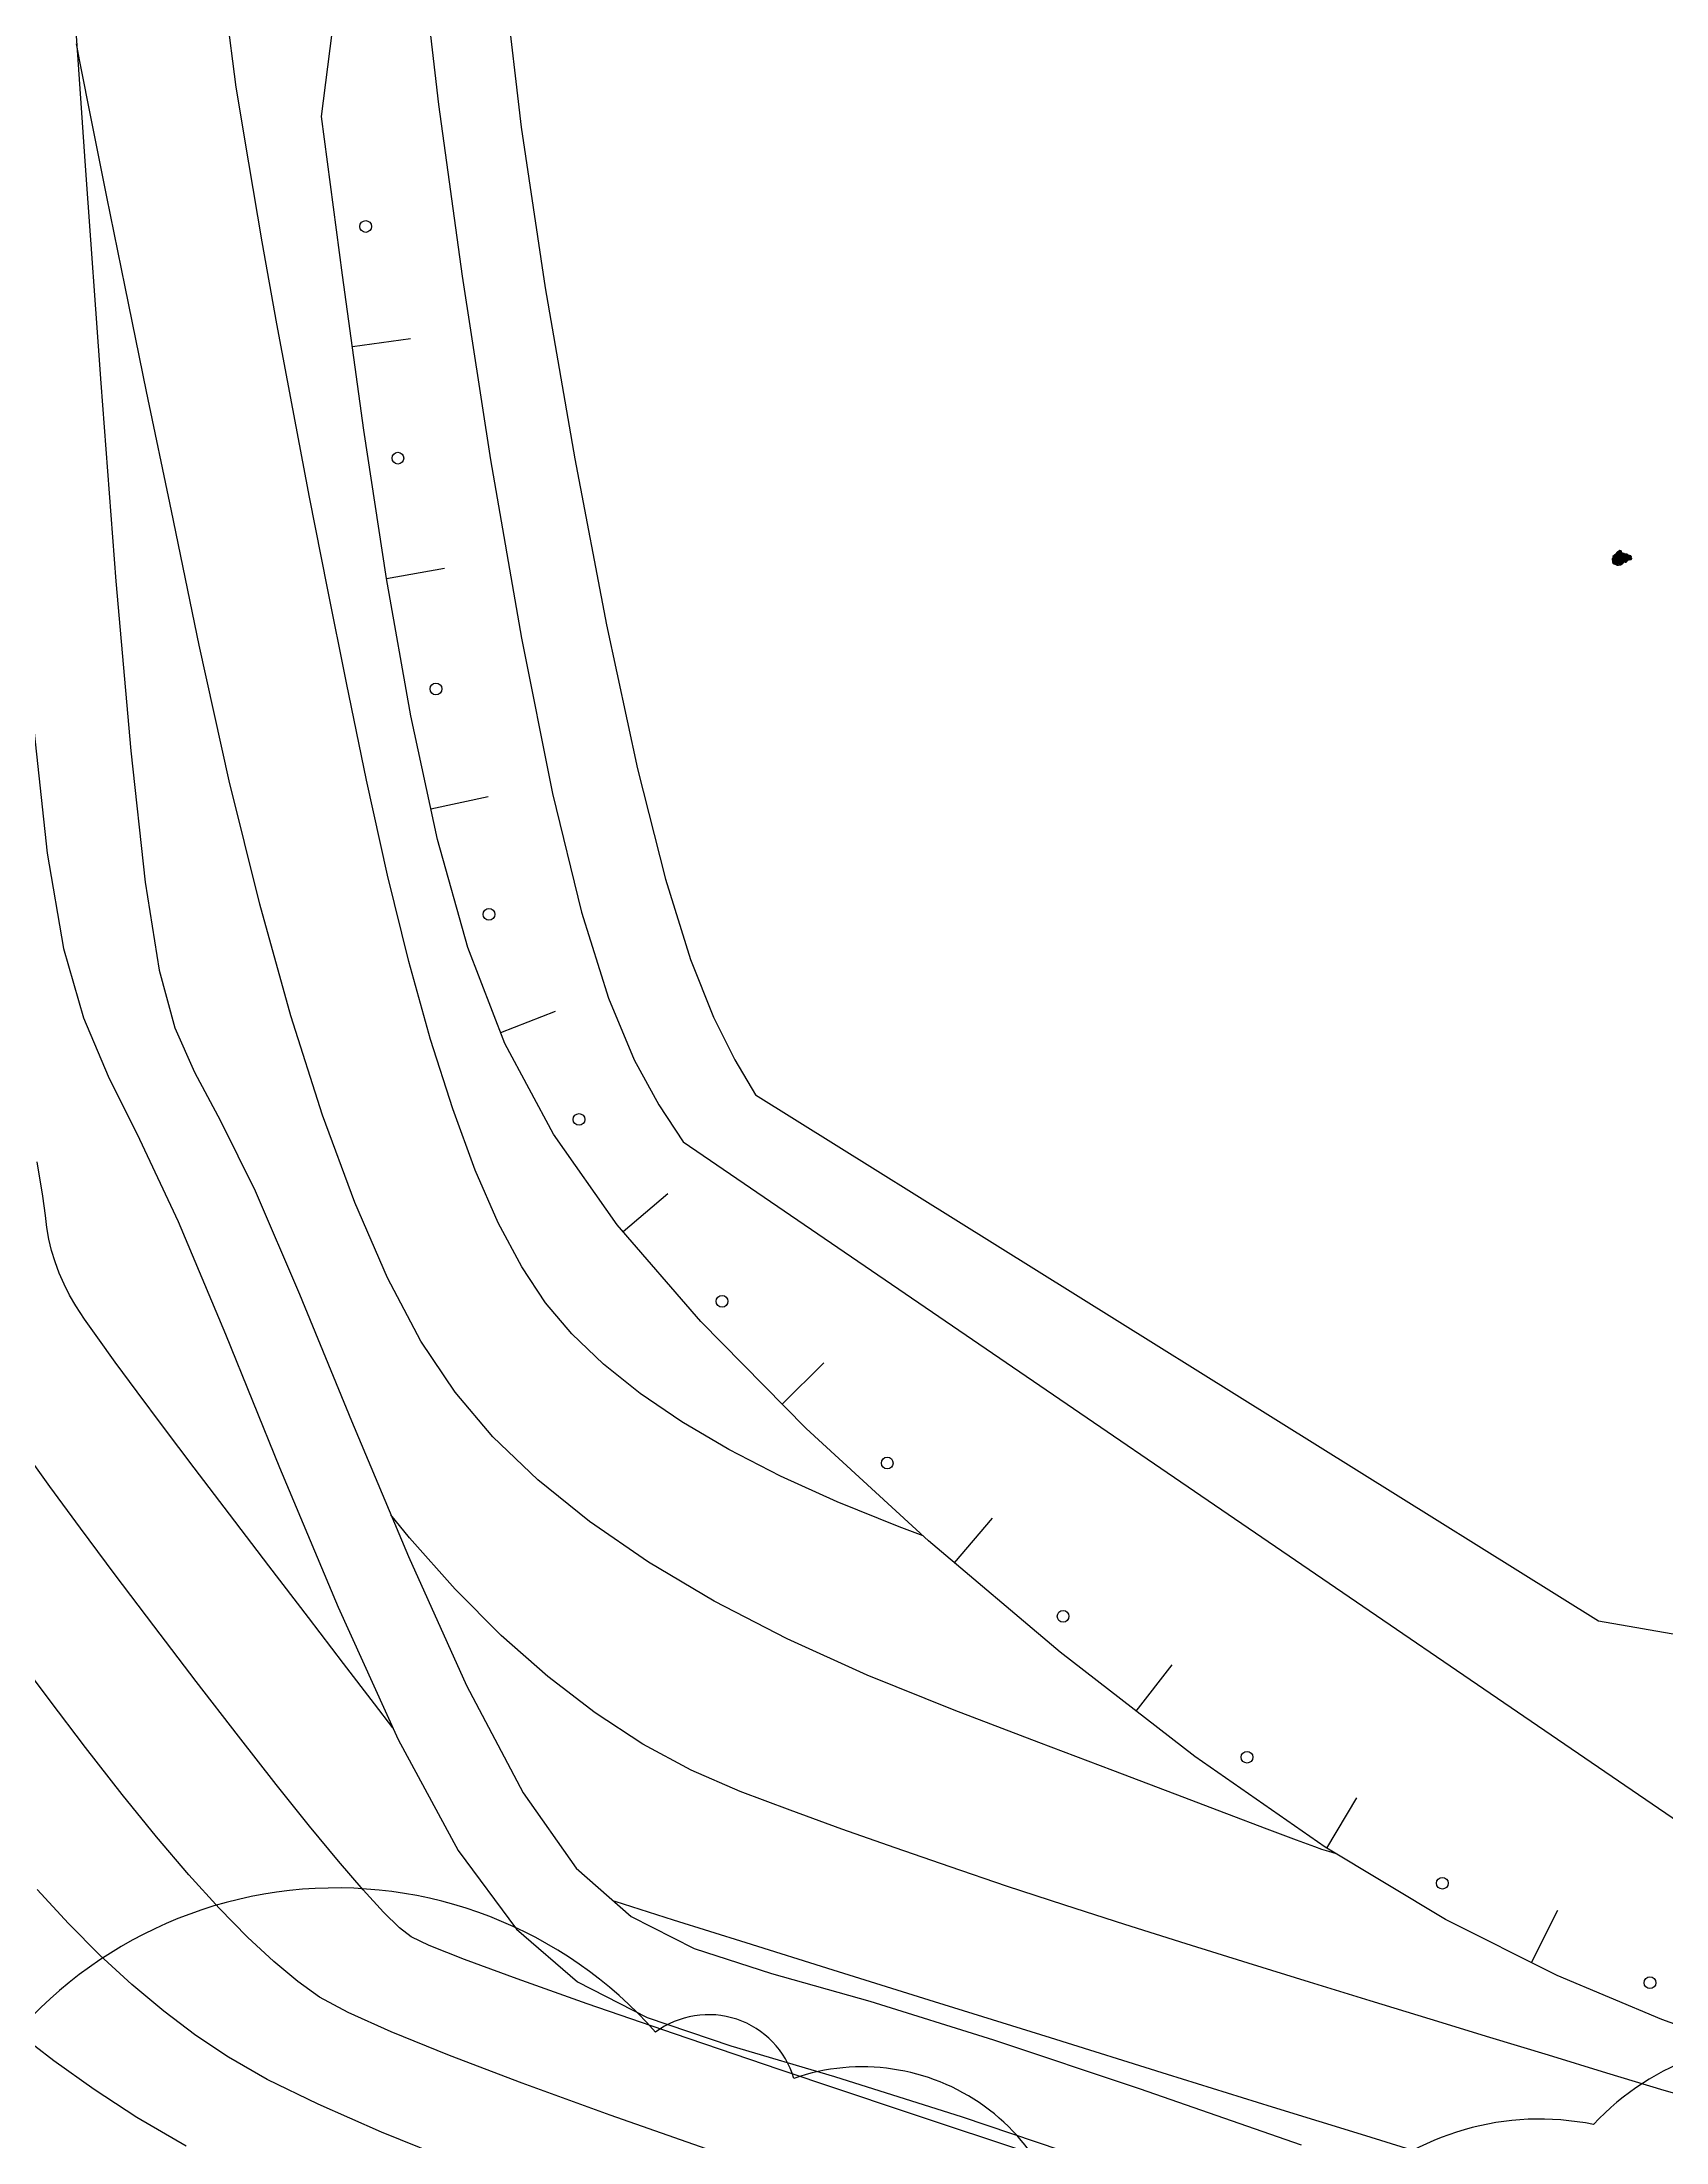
# Model space of a CAD drawing. Extents: x 351134 to 737836, y 2693212 to 3319468.
# Drawn here: x 502063 to 529755, y 3260922 to 3296731 of the extents above; entities that cross this region are included whole.
import ezdxf

# ---------------------------------------------------------------- set-up
doc = ezdxf.new("R2010")
doc.units = 0
doc.header["$PDSIZE"] = 0.2
doc.linetypes.add('0', pattern=[1, 1])
for name, color, linetype in [('DGX', 8, 'CONTINUOUS'), ('SJW', 1, 'CONTINUOUS'), ('ZDH', 1, 'CONTINUOUS'), ('交通3', 1, '0'), ('地貌3', 4, '0'), ('房屋2', 8, '0'), ('绿化', 3, 'CONTINUOUS')]:
    doc.layers.add(name, color=color, linetype=linetype)
doc.styles.add('HZ', font='rs.shx', dxfattribs={"width": 0.8, "bigfont": 'hztxt.shx'})

msp = doc.modelspace()

# ---------------------------------------------------------------- linework, layer by layer
at = {"layer": 'DGX', "color": 8, "linetype": 'Continuous', "elevation": 12698}
msp.add_lwpolyline([(517086, 3271257), (516680, 3271411), (515624, 3271836), (514655, 3272276), (513772, 3272732), (512974, 3273202), (512263, 3273687), (511639, 3274188), (511100, 3274703), (510648, 3275234), (510242, 3275844), (509843, 3276598), (509451, 3277496), (509067, 3278537), (508689, 3279723), (508318, 3281052), (507955, 3282525), (507598, 3284142), (507255, 3285805), (506930, 3287415), (506624, 3288971), (506337, 3290475), (506069, 3291926), (505819, 3293324), (505588, 3294669), (505376, 3295962), (505211, 3297245)], dxfattribs=at)
at = {"layer": 'DGX', "color": 8, "linetype": 'Continuous'}
for points in [[(524135, 3265833), (524004, 3265873), (523887, 3265909), (523766, 3265953), (523456, 3266069), (522956, 3266258), (522267, 3266519), (521388, 3266852), (520320, 3267257), (519062, 3267735), (517615, 3268285), (516133, 3268882), (514770, 3269503), (513527, 3270146), (512404, 3270812), (511400, 3271501), (510516, 3272214), (509751, 3272949), (509106, 3273707), (508525, 3274579), (507955, 3275657), (507395, 3276941), (506845, 3278431), (506305, 3280126), (505775, 3282028), (505255, 3284134), (504745, 3286447), (504268, 3288736), (503846, 3290773), (503479, 3292558), (503167, 3294089), (502911, 3295369), (502710, 3296396), (502653, 3296699)], [(524135, 3265833), (524004, 3265873), (523887, 3265909), (523766, 3265953), (523456, 3266069), (522956, 3266258), (522267, 3266519), (521388, 3266852), (520320, 3267257), (519062, 3267735), (517615, 3268285), (516133, 3268882), (514770, 3269503), (513527, 3270146), (512404, 3270812), (511400, 3271501), (510516, 3272214), (509751, 3272949), (509106, 3273707), (508525, 3274579), (507955, 3275657), (507395, 3276941), (506845, 3278431), (506305, 3280126), (505775, 3282028), (505255, 3284134), (504745, 3286447), (504268, 3288736), (503846, 3290773), (503479, 3292558), (503167, 3294089), (502911, 3295369), (502710, 3296396), (502653, 3296699)], [(524135, 3265833), (524004, 3265873), (523887, 3265909), (523766, 3265953), (523456, 3266069), (522956, 3266258), (522267, 3266519), (521388, 3266852), (520320, 3267257), (519062, 3267735), (517615, 3268285), (516133, 3268882), (514770, 3269503), (513527, 3270146), (512404, 3270812), (511400, 3271501), (510516, 3272214), (509751, 3272949), (509106, 3273707), (508525, 3274579), (507955, 3275657), (507395, 3276941), (506845, 3278431), (506305, 3280126), (505775, 3282028), (505255, 3284134), (504745, 3286447), (504268, 3288736), (503846, 3290773), (503479, 3292558), (503167, 3294089), (502911, 3295369), (502710, 3296396), (502653, 3296699)], [(524135, 3265833), (524004, 3265873), (523887, 3265909), (523766, 3265953), (523456, 3266069), (522956, 3266258), (522267, 3266519), (521388, 3266852), (520320, 3267257), (519062, 3267735), (517615, 3268285), (516133, 3268882), (514770, 3269503), (513527, 3270146), (512404, 3270812), (511400, 3271501), (510516, 3272214), (509751, 3272949), (509106, 3273707), (508525, 3274579), (507955, 3275657), (507395, 3276941), (506845, 3278431), (506305, 3280126), (505775, 3282028), (505255, 3284134), (504745, 3286447), (504268, 3288736), (503846, 3290773), (503479, 3292558), (503167, 3294089), (502911, 3295369), (502710, 3296396), (502653, 3296699)], [(524135, 3265833), (524004, 3265873), (523887, 3265909), (523766, 3265953), (523456, 3266069), (522956, 3266258), (522267, 3266519), (521388, 3266852), (520320, 3267257), (519062, 3267735), (517615, 3268285), (516133, 3268882), (514770, 3269503), (513527, 3270146), (512404, 3270812), (511400, 3271501), (510516, 3272214), (509751, 3272949), (509106, 3273707), (508525, 3274579), (507955, 3275657), (507395, 3276941), (506845, 3278431), (506305, 3280126), (505775, 3282028), (505255, 3284134), (504745, 3286447), (504268, 3288736), (503846, 3290773), (503479, 3292558), (503167, 3294089), (502911, 3295369), (502710, 3296396), (502653, 3296699)], [(508047, 3267983), (507733, 3268394), (507205, 3269083), (506605, 3269868), (505931, 3270748), (505258, 3271629), (504660, 3272416), (504136, 3273111), (503687, 3273712), (503313, 3274219), (503014, 3274634), (502790, 3274955), (502640, 3275182), (502534, 3275364), (502439, 3275549), (502357, 3275737), (502286, 3275928), (502227, 3276121), (502180, 3276318), (502146, 3276517), (502123, 3276718), (502078, 3277050), (501978, 3277637)], [(519096, 3260667), (516718, 3261458), (514635, 3262157), (512849, 3262764), (511358, 3263279), (510163, 3263702), (509265, 3264033), (508662, 3264272), (508355, 3264419), (508158, 3264575), (507887, 3264842), (507541, 3265220), (507121, 3265710), (506626, 3266310), (506056, 3267020), (505411, 3267842), (504692, 3268775), (503968, 3269724), (503311, 3270595), (502720, 3271388), (502196, 3272102), (501739, 3272738)], [(530720, 3261524), (529726, 3261801), (528744, 3262098), (527752, 3262400), (526749, 3262706), (525735, 3263016), (524710, 3263331), (523675, 3263650), (522629, 3263974), (521573, 3264302), (520525, 3264632), (519505, 3264960), (518512, 3265287), (517548, 3265612), (516611, 3265936), (515702, 3266259), (514821, 3266580), (513968, 3266900), (513133, 3267262), (512308, 3267708), (511493, 3268241), (510688, 3268858), (509892, 3269561), (509106, 3270348), (508330, 3271222), (508013, 3271618)], [(513503, 3260766), (511751, 3261380), (510253, 3261923), (509009, 3262396), (508018, 3262799), (507281, 3263131), (506797, 3263392), (506423, 3263657), (506013, 3263998), (505567, 3264415), (505086, 3264908), (504569, 3265479), (504017, 3266125), (503429, 3266848), (502805, 3267647), (502183, 3268466), (501599, 3269249)], [(509148, 3260568), (507854, 3261091), (506771, 3261565), (505900, 3261990), (505240, 3262366), (504687, 3262739), (504138, 3263153), (503593, 3263609), (503051, 3264107), (502513, 3264647), (501978, 3265229)], [(530064, 3259384), (529527, 3259518), (528956, 3259692), (528181, 3259929), (527203, 3260230), (526021, 3260596), (524636, 3261025), (523047, 3261518), (521255, 3262075), (519259, 3262696), (517284, 3263311), (515554, 3263851), (514069, 3264316), (512829, 3264706), (511834, 3265021), (511811, 3265028)], [(504519, 3260849), (503682, 3261340), (502952, 3261820), (502264, 3262308), (501619, 3262804)]]:
    msp.add_lwpolyline(points, dxfattribs=at)
at = {"layer": 'SJW', "linetype": 'Continuous'}
for points in [[(528851, 3287940, -354894), (528845, 3287917, -354891), (528863, 3287935, -354891)], [(528863, 3287935, -354891), (528863, 3287934, -354891), (528848, 3287915, -354892)], [(528877, 3287978, -354891), (528851, 3287957, -354889), (528878, 3287965, -354891)], [(528872, 3287949, -354891), (528851, 3287940, -354894), (528863, 3287935, -354891)], [(528863, 3287934, -354891), (528853, 3287913, -354889), (528868, 3287931, -354888)], [(528872, 3287949, -354891), (528873, 3287949, -354891), (528863, 3287934, -354891)], [(528872, 3287949, -354891), (528863, 3287935, -354891), (528863, 3287934, -354891)], [(528873, 3287949, -354891), (528879, 3287941, -354887), (528863, 3287934, -354891)], [(528879, 3287941, -354887), (528863, 3287934, -354891), (528868, 3287931, -354888)], [(528865, 3287924, -354887), (528868, 3287931, -354888), (528874, 3287926, -354884)], [(528879, 3287941, -354887), (528868, 3287931, -354888), (528884, 3287932, -354883)], [(528868, 3287931, -354888), (528884, 3287932, -354883), (528874, 3287926, -354884)], [(528878, 3287965, -354891), (528872, 3287956, -354892), (528881, 3287956, -354891)], [(528872, 3287956, -354892), (528872, 3287949, -354891), (528873, 3287949, -354891)], [(528872, 3287956, -354892), (528881, 3287956, -354891), (528873, 3287949, -354891)], [(528881, 3287956, -354891), (528873, 3287949, -354891), (528879, 3287941, -354887)], [(528884, 3287932, -354883), (528874, 3287926, -354884), (528895, 3287908, -354885)], [(528901, 3287995, -354892), (528877, 3287978, -354891), (528903, 3287981, -354892)], [(528877, 3287978, -354891), (528903, 3287981, -354892), (528887, 3287969, -354891)], [(528877, 3287978, -354891), (528878, 3287965, -354891), (528887, 3287969, -354891)], [(528881, 3287956, -354891), (528888, 3287957, -354891), (528879, 3287941, -354887)], [(528898, 3287949, -354888), (528899, 3287941, -354887), (528879, 3287941, -354887)], [(528903, 3287981, -354892), (528906, 3287969, -354893), (528887, 3287969, -354891)], [(528906, 3287969, -354893), (528887, 3287969, -354891), (528890, 3287960, -354891)], [(528890, 3287960, -354891), (528894, 3287955, -354889), (528888, 3287957, -354891)], [(528906, 3287969, -354893), (528890, 3287960, -354891), (528894, 3287955, -354889)], [(528920, 3287951, -354892), (528898, 3287949, -354888), (528899, 3287941, -354887)], [(528920, 3287951, -354892), (528899, 3287941, -354887), (528903, 3287936, -354887)], [(528932, 3288037, -354905), (528924, 3287998, -354902), (528901, 3287995, -354892)], [(528924, 3287998, -354902), (528901, 3287995, -354892), (528903, 3287981, -354892)], [(528924, 3287998, -354902), (528927, 3287982, -354900), (528903, 3287981, -354892)], [(528927, 3287982, -354900), (528903, 3287981, -354892), (528906, 3287969, -354893)], [(528920, 3287951, -354892), (528928, 3287933, -354888), (528903, 3287936, -354887)], [(528927, 3287982, -354900), (528906, 3287969, -354893), (528933, 3287961, -354890)], [(528933, 3287961, -354890), (528931, 3287947, -354893), (528920, 3287951, -354892)], [(528931, 3287947, -354893), (528920, 3287951, -354892), (528928, 3287933, -354888)], [(528932, 3288037, -354905), (528937, 3288000, -354908), (528924, 3287998, -354902)], [(528937, 3288000, -354908), (528924, 3287998, -354902), (528927, 3287982, -354900)], [(528937, 3288000, -354908), (528927, 3287982, -354900), (528942, 3287985, -354905)], [(528927, 3287982, -354900), (528942, 3287985, -354905), (528943, 3287965, -354897)], [(528927, 3287982, -354900), (528943, 3287965, -354897), (528933, 3287961, -354890)], [(528931, 3287947, -354893), (528953, 3287929, -354895), (528928, 3287933, -354888)], [(528953, 3287929, -354895), (528928, 3287933, -354888), (528942, 3287913, -354884)], [(528928, 3287933, -354888), (528942, 3287913, -354884), (528932, 3287915, -354883)], [(528943, 3287965, -354897), (528933, 3287961, -354890), (528931, 3287947, -354893)], [(528943, 3287965, -354897), (528931, 3287947, -354893), (528958, 3287943, -354899)], [(528931, 3287947, -354893), (528958, 3287943, -354899), (528953, 3287929, -354895)], [(528932, 3288037, -354905), (528960, 3288045, -354921), (528968, 3288059, -354924)], [(528932, 3288037, -354905), (528957, 3288029, -354920), (528960, 3288045, -354921)], [(528932, 3288037, -354905), (528957, 3288029, -354920), (528937, 3288000, -354908)], [(528957, 3288029, -354920), (528937, 3288000, -354908), (528959, 3288008, -354920)], [(528937, 3288000, -354908), (528959, 3288008, -354920), (528942, 3287985, -354905)], [(528959, 3288008, -354920), (528942, 3287985, -354905), (528974, 3287983, -354912)], [(528942, 3287985, -354905), (528974, 3287983, -354912), (528962, 3287971, -354903)], [(528942, 3287985, -354905), (528943, 3287965, -354897), (528953, 3287966, -354901)], [(528942, 3287985, -354905), (528962, 3287971, -354903), (528953, 3287966, -354901)], [(528943, 3287965, -354897), (528953, 3287966, -354901), (528958, 3287943, -354899)], [(528962, 3287971, -354903), (528953, 3287966, -354901), (528966, 3287951, -354902)], [(528953, 3287966, -354901), (528958, 3287943, -354899), (528966, 3287951, -354902)], [(528958, 3287943, -354899), (528953, 3287929, -354895), (528967, 3287936, -354901)], [(528957, 3288029, -354920), (528960, 3288045, -354921), (528967, 3288032, -354925)], [(528957, 3288029, -354920), (528967, 3288032, -354925), (528968, 3288021, -354925)], [(528957, 3288029, -354920), (528968, 3288021, -354925), (528959, 3288008, -354920)], [(528958, 3287943, -354899), (528966, 3287951, -354902), (528967, 3287936, -354901)], [(528968, 3288021, -354925), (528959, 3288008, -354920), (528971, 3288008, -354923)], [(528959, 3288008, -354920), (528971, 3288008, -354923), (528974, 3287983, -354912)], [(528960, 3288045, -354921), (528968, 3288059, -354924), (528980, 3288045, -354933)], [(528960, 3288045, -354921), (528967, 3288032, -354925), (528980, 3288045, -354933)], [(528974, 3287983, -354912), (528962, 3287971, -354903), (528975, 3287963, -354906)], [(528962, 3287971, -354903), (528975, 3287963, -354906), (528966, 3287951, -354902)], [(528967, 3288032, -354925), (528980, 3288045, -354933), (528984, 3288023, -354932)], [(528967, 3288032, -354925), (528968, 3288021, -354925), (528984, 3288023, -354932)], [(528968, 3288059, -354924), (528980, 3288045, -354933), (528990, 3288052, -354937)], [(528968, 3288021, -354925), (528984, 3288023, -354932), (528971, 3288008, -354923)], [(528984, 3288023, -354932), (528971, 3288008, -354923), (528989, 3288012, -354931)], [(528971, 3288008, -354923), (528974, 3287983, -354912), (528989, 3288012, -354931)], [(528974, 3287983, -354912), (529004, 3287993, -354919), (529003, 3287970, -354921)], [(528974, 3287983, -354912), (528975, 3287963, -354906), (529003, 3287970, -354921)], [(528975, 3287963, -354906), (529003, 3287970, -354921), (528986, 3287952, -354904)], [(528980, 3288045, -354933), (528990, 3288052, -354937), (528993, 3288025, -354936)], [(528980, 3288045, -354933), (528984, 3288023, -354932), (528993, 3288025, -354936)], [(528984, 3288023, -354932), (528993, 3288025, -354936), (528989, 3288012, -354931)], [(529003, 3287970, -354921), (528986, 3287952, -354904), (529002, 3287956, -354914)], [(528986, 3287952, -354904), (529002, 3287956, -354914), (528998, 3287947, -354911)], [(528986, 3287952, -354904), (528987, 3287942, -354906), (528998, 3287947, -354911)], [(528993, 3288025, -354936), (528989, 3288012, -354931), (529003, 3288013, -354933)], [(528993, 3288025, -354936), (529022, 3288014, -354936), (529003, 3288013, -354933)], [(528998, 3287927, -354914), (529008, 3287934, -354915), (529030, 3287936, -354922)], [(528998, 3287927, -354914), (529030, 3287936, -354922), (529047, 3287888, -354934)], [(529003, 3287970, -354921), (529002, 3287956, -354914), (529010, 3287963, -354921)], [(529022, 3288014, -354936), (529003, 3288013, -354933), (529008, 3288004, -354930)], [(529004, 3287993, -354919), (529003, 3287970, -354921), (529014, 3287984, -354921)], [(529003, 3287970, -354921), (529014, 3287984, -354921), (529023, 3287976, -354922)], [(529003, 3287970, -354921), (529023, 3287976, -354922), (529010, 3287963, -354921)], [(529022, 3288014, -354936), (529023, 3288004, -354930), (529008, 3288004, -354930)], [(529023, 3287944, -354920), (529008, 3287934, -354915), (529030, 3287936, -354922)], [(529023, 3287976, -354922), (529010, 3287963, -354921), (529026, 3287961, -354922)], [(529010, 3287963, -354921), (529023, 3287944, -354920), (529026, 3287961, -354922)], [(529014, 3287984, -354921), (529023, 3287976, -354922), (529025, 3287989, -354923)], [(529022, 3288014, -354936), (529039, 3288010, -354939), (529023, 3288004, -354930)], [(529039, 3288010, -354939), (529023, 3288004, -354930), (529037, 3287987, -354923)], [(529023, 3288004, -354930), (529037, 3287987, -354923), (529025, 3287989, -354923)], [(529037, 3287987, -354923), (529025, 3287989, -354923), (529023, 3287976, -354922)], [(529037, 3287987, -354923), (529046, 3287976, -354923), (529023, 3287976, -354922)], [(529046, 3287976, -354923), (529023, 3287976, -354922), (529026, 3287961, -354922)], [(529046, 3287976, -354923), (529026, 3287961, -354922), (529051, 3287957, -354922)], [(529026, 3287961, -354922), (529037, 3287950, -354922), (529051, 3287957, -354922)], [(529030, 3287936, -354922), (529047, 3287888, -354934), (529052, 3287925, -354929)], [(529030, 3287936, -354922), (529045, 3287934, -354926), (529052, 3287925, -354929)], [(529039, 3288010, -354939), (529053, 3287997, -354936), (529037, 3287987, -354923)], [(529053, 3287997, -354936), (529037, 3287987, -354923), (529046, 3287976, -354923)], [(529037, 3287950, -354922), (529051, 3287957, -354922), (529046, 3287944, -354923)], [(529046, 3287944, -354923), (529065, 3287931, -354935), (529045, 3287934, -354926)], [(529045, 3287934, -354926), (529052, 3287925, -354929), (529065, 3287931, -354935)], [(529046, 3287976, -354923), (529065, 3287961, -354932), (529051, 3287957, -354922)], [(529051, 3287957, -354922), (529066, 3287950, -354935), (529046, 3287944, -354923)], [(529066, 3287950, -354935), (529046, 3287944, -354923), (529065, 3287931, -354935)], [(529065, 3287961, -354932), (529051, 3287957, -354922), (529066, 3287950, -354935)], [(529065, 3287931, -354935), (529072, 3287921, -354935), (529052, 3287925, -354929)], [(529088, 3287995, -354940), (529053, 3287997, -354936), (529068, 3287985, -354936)], [(529068, 3287985, -354936), (529075, 3287962, -354933), (529065, 3287961, -354932)], [(529075, 3287962, -354933), (529065, 3287961, -354932), (529066, 3287950, -354935)], [(529066, 3287950, -354935), (529084, 3287931, -354936), (529065, 3287931, -354935)], [(529084, 3287931, -354936), (529065, 3287931, -354935), (529072, 3287921, -354935)], [(529088, 3287951, -354935), (529066, 3287950, -354935), (529084, 3287931, -354936)], [(529088, 3287995, -354940), (529068, 3287985, -354936), (529086, 3287967, -354935)], [(529068, 3287985, -354936), (529086, 3287967, -354935), (529075, 3287962, -354933)], [(529084, 3287931, -354936), (529096, 3287910, -354943), (529072, 3287921, -354935)], [(529088, 3287951, -354935), (529100, 3287940, -354936), (529084, 3287931, -354936)], [(529100, 3287940, -354936), (529084, 3287931, -354936), (529111, 3287923, -354944)], [(529084, 3287931, -354936), (529111, 3287923, -354944), (529096, 3287910, -354943)], [(529088, 3287995, -354940), (529119, 3287971, -354942), (529086, 3287967, -354935)], [(529086, 3287967, -354935), (529101, 3287952, -354937), (529088, 3287951, -354935)], [(529088, 3287995, -354940), (529150, 3287968, -354944), (529119, 3287971, -354942)], [(529101, 3287952, -354937), (529088, 3287951, -354935), (529100, 3287940, -354936)], [(529101, 3287952, -354937), (529115, 3287952, -354938), (529100, 3287940, -354936)], [(529115, 3287952, -354938), (529100, 3287940, -354936), (529118, 3287943, -354939)], [(529100, 3287940, -354936), (529118, 3287943, -354939), (529117, 3287942, -354939)], [(529100, 3287940, -354936), (529117, 3287942, -354939), (529111, 3287923, -354944)], [(529135, 3287955, -354941), (529136, 3287943, -354943), (529111, 3287923, -354944)], [(529111, 3287923, -354944), (529133, 3287928, -354943), (529131, 3287910, -354943)], [(529119, 3287971, -354942), (529135, 3287955, -354941), (529115, 3287952, -354938)], [(529135, 3287955, -354941), (529115, 3287952, -354938), (529118, 3287943, -354939)], [(529135, 3287955, -354941), (529117, 3287942, -354939), (529117, 3287942, -354939)], [(529150, 3287968, -354944), (529119, 3287971, -354942), (529135, 3287955, -354941)], [(529133, 3287928, -354943), (529140, 3287924, -354943), (529131, 3287910, -354943)], [(529136, 3287943, -354943), (529147, 3287935, -354945), (529133, 3287928, -354943)], [(529147, 3287935, -354945), (529133, 3287928, -354943), (529140, 3287924, -354943)], [(529150, 3287968, -354944), (529135, 3287955, -354941), (529164, 3287951, -354945)], [(529135, 3287955, -354941), (529164, 3287951, -354945), (529136, 3287943, -354943)], [(529164, 3287951, -354945), (529136, 3287943, -354943), (529147, 3287935, -354945)], [(529164, 3287951, -354945), (529147, 3287935, -354945), (529166, 3287926, -354945)], [(528845, 3287917, -354891), (528848, 3287915, -354892), (528845, 3287902, -354893)], [(528848, 3287915, -354892), (528845, 3287902, -354893), (528847, 3287903, -354893)], [(528845, 3287902, -354893), (528847, 3287903, -354893), (528848, 3287892, -354895)], [(528845, 3287902, -354893), (528848, 3287892, -354895), (528847, 3287892, -354895)], [(528846, 3287875, -354898), (528847, 3287886, -354896), (528847, 3287875, -354898)], [(528846, 3287875, -354898), (528847, 3287875, -354898), (528847, 3287862, -354900)], [(528846, 3287875, -354898), (528847, 3287862, -354900), (528846, 3287862, -354900)], [(528847, 3287862, -354900), (528846, 3287862, -354900), (528855, 3287845, -354904)], [(528848, 3287915, -354892), (528853, 3287913, -354889), (528847, 3287903, -354893)], [(528853, 3287913, -354889), (528857, 3287898, -354892), (528847, 3287903, -354893)], [(528847, 3287903, -354893), (528848, 3287892, -354895), (528857, 3287898, -354892)], [(528848, 3287892, -354895), (528847, 3287892, -354895), (528848, 3287886, -354896)], [(528847, 3287892, -354895), (528848, 3287886, -354896), (528847, 3287886, -354896)], [(528860, 3287888, -354891), (528848, 3287886, -354896), (528847, 3287875, -354898)], [(528860, 3287888, -354891), (528863, 3287868, -354889), (528847, 3287875, -354898)], [(528848, 3287886, -354896), (528847, 3287886, -354896), (528847, 3287875, -354898)], [(528863, 3287868, -354889), (528847, 3287875, -354898), (528847, 3287862, -354900)], [(528863, 3287868, -354889), (528847, 3287862, -354900), (528856, 3287845, -354904)], [(528847, 3287862, -354900), (528856, 3287845, -354904), (528855, 3287845, -354904)], [(528857, 3287898, -354892), (528860, 3287888, -354891), (528848, 3287892, -354895)], [(528860, 3287888, -354891), (528848, 3287892, -354895), (528848, 3287886, -354896)], [(528856, 3287914, -354888), (528853, 3287913, -354889), (528857, 3287898, -354892)], [(528856, 3287845, -354904), (528862, 3287839, -354905), (528855, 3287845, -354904)], [(528862, 3287839, -354905), (528860, 3287837, -354906), (528855, 3287845, -354904)], [(528865, 3287924, -354887), (528856, 3287914, -354888), (528871, 3287918, -354884)], [(528856, 3287914, -354888), (528871, 3287918, -354884), (528868, 3287900, -354885)], [(528856, 3287914, -354888), (528868, 3287900, -354885), (528857, 3287898, -354892)], [(528863, 3287868, -354889), (528875, 3287861, -354890), (528856, 3287845, -354904)], [(528875, 3287861, -354890), (528856, 3287845, -354904), (528862, 3287839, -354905)], [(528868, 3287900, -354885), (528857, 3287898, -354892), (528860, 3287888, -354891)], [(528868, 3287900, -354885), (528860, 3287888, -354891), (528877, 3287882, -354885)], [(528860, 3287888, -354891), (528877, 3287882, -354885), (528872, 3287875, -354887)], [(528860, 3287888, -354891), (528872, 3287875, -354887), (528863, 3287868, -354889)], [(528869, 3287835, -354906), (528862, 3287839, -354905), (528860, 3287837, -354906)], [(528869, 3287835, -354906), (528870, 3287832, -354907), (528860, 3287837, -354906)], [(528875, 3287861, -354890), (528869, 3287835, -354906), (528862, 3287839, -354905)], [(528872, 3287875, -354887), (528863, 3287868, -354889), (528875, 3287861, -354890)], [(528865, 3287924, -354887), (528871, 3287918, -354884), (528874, 3287926, -354884)], [(528871, 3287918, -354884), (528868, 3287900, -354885), (528895, 3287908, -354885)], [(528868, 3287900, -354885), (528897, 3287891, -354884), (528877, 3287882, -354885)], [(528889, 3287829, -354909), (528875, 3287861, -354890), (528869, 3287835, -354906)], [(528889, 3287829, -354909), (528869, 3287835, -354906), (528870, 3287832, -354907)], [(528889, 3287829, -354909), (528888, 3287828, -354909), (528870, 3287832, -354907)], [(528871, 3287918, -354884), (528874, 3287926, -354884), (528895, 3287908, -354885)], [(528877, 3287882, -354885), (528872, 3287875, -354887), (528893, 3287870, -354885)], [(528872, 3287875, -354887), (528893, 3287870, -354885), (528875, 3287861, -354890)], [(528902, 3287860, -354890), (528893, 3287870, -354885), (528875, 3287861, -354890)], [(528902, 3287860, -354890), (528889, 3287829, -354909), (528875, 3287861, -354890)], [(528897, 3287891, -354884), (528877, 3287882, -354885), (528896, 3287883, -354885)], [(528877, 3287882, -354885), (528896, 3287883, -354885), (528893, 3287870, -354885)], [(528911, 3287818, -354913), (528889, 3287829, -354909), (528888, 3287828, -354909)], [(528911, 3287818, -354913), (528910, 3287816, -354913), (528888, 3287828, -354909)], [(528902, 3287860, -354890), (528911, 3287818, -354913), (528889, 3287829, -354909)], [(528903, 3287870, -354885), (528893, 3287870, -354885), (528896, 3287883, -354885)], [(528902, 3287860, -354890), (528903, 3287870, -354885), (528893, 3287870, -354885)], [(528903, 3287910, -354881), (528895, 3287908, -354885), (528897, 3287904, -354881)], [(528909, 3287886, -354885), (528903, 3287870, -354885), (528896, 3287883, -354885)], [(528903, 3287910, -354881), (528911, 3287911, -354881), (528897, 3287904, -354881)], [(528911, 3287911, -354881), (528897, 3287904, -354881), (528899, 3287895, -354881)], [(528897, 3287904, -354881), (528899, 3287895, -354881), (528897, 3287891, -354884)], [(528899, 3287895, -354881), (528897, 3287891, -354884), (528905, 3287890, -354881)], [(528911, 3287911, -354881), (528919, 3287898, -354881), (528899, 3287895, -354881)], [(528919, 3287898, -354881), (528899, 3287895, -354881), (528905, 3287890, -354881)], [(528930, 3287872, -354887), (528902, 3287860, -354890), (528911, 3287818, -354913)], [(528909, 3287917, -354885), (528903, 3287910, -354881), (528911, 3287911, -354881)], [(528915, 3287877, -354885), (528909, 3287886, -354885), (528903, 3287870, -354885)], [(528919, 3287898, -354881), (528914, 3287891, -354881), (528905, 3287890, -354881)], [(528914, 3287891, -354881), (528909, 3287886, -354885), (528905, 3287890, -354881)], [(528909, 3287917, -354885), (528932, 3287915, -354883), (528919, 3287908, -354885)], [(528909, 3287917, -354885), (528919, 3287908, -354885), (528911, 3287911, -354881)], [(528917, 3287890, -354885), (528914, 3287891, -354881), (528909, 3287886, -354885)], [(528917, 3287890, -354885), (528915, 3287877, -354885), (528909, 3287886, -354885)], [(528928, 3287811, -354916), (528911, 3287818, -354913), (528910, 3287816, -354913)], [(528928, 3287811, -354916), (528910, 3287816, -354913), (528928, 3287809, -354917)], [(528919, 3287908, -354885), (528911, 3287911, -354881), (528918, 3287906, -354881)], [(528911, 3287911, -354881), (528918, 3287906, -354881), (528919, 3287898, -354881)], [(528930, 3287872, -354887), (528928, 3287811, -354916), (528911, 3287818, -354913)], [(528917, 3287890, -354885), (528919, 3287898, -354881), (528914, 3287891, -354881)], [(528934, 3287882, -354886), (528930, 3287872, -354887), (528915, 3287877, -354885)], [(528921, 3287900, -354885), (528917, 3287890, -354885), (528919, 3287898, -354881)], [(528919, 3287908, -354885), (528921, 3287900, -354885), (528918, 3287906, -354881)], [(528921, 3287900, -354885), (528918, 3287906, -354881), (528919, 3287898, -354881)], [(528932, 3287915, -354883), (528919, 3287908, -354885), (528921, 3287900, -354885)], [(528943, 3287898, -354885), (528932, 3287915, -354883), (528921, 3287900, -354885)], [(528930, 3287872, -354887), (528939, 3287809, -354918), (528928, 3287811, -354916)], [(528939, 3287809, -354918), (528928, 3287811, -354916), (528939, 3287808, -354919)], [(528928, 3287811, -354916), (528939, 3287808, -354919), (528928, 3287809, -354917)], [(528945, 3287883, -354888), (528934, 3287882, -354886), (528930, 3287872, -354887)], [(528945, 3287883, -354888), (528930, 3287872, -354887), (528981, 3287818, -354926)], [(528930, 3287872, -354887), (528981, 3287818, -354926), (528939, 3287809, -354918)], [(528942, 3287913, -354884), (528943, 3287898, -354885), (528932, 3287915, -354883)], [(528943, 3287898, -354885), (528945, 3287883, -354888), (528934, 3287882, -354886)], [(528981, 3287818, -354926), (528939, 3287809, -354918), (528981, 3287816, -354926)], [(528939, 3287809, -354918), (528981, 3287816, -354926), (528939, 3287808, -354919)], [(528945, 3287883, -354888), (529022, 3287850, -354933), (529009, 3287831, -354931)], [(528945, 3287883, -354888), (529009, 3287831, -354931), (528981, 3287818, -354926)], [(529009, 3287831, -354931), (528981, 3287818, -354926), (529010, 3287830, -354931)], [(528981, 3287818, -354926), (529010, 3287830, -354931), (528981, 3287816, -354926)], [(529022, 3287850, -354933), (529009, 3287831, -354931), (529022, 3287849, -354933)], [(529009, 3287831, -354931), (529022, 3287849, -354933), (529010, 3287830, -354931)], [(529022, 3287850, -354933), (529032, 3287864, -354933), (529033, 3287863, -354934)], [(529022, 3287850, -354933), (529033, 3287863, -354934), (529022, 3287849, -354933)], [(529047, 3287888, -354934), (529032, 3287864, -354933), (529033, 3287863, -354934)], [(529047, 3287888, -354934), (529033, 3287863, -354934), (529053, 3287883, -354935)], [(529033, 3287863, -354934), (529053, 3287883, -354935), (529063, 3287862, -354947)], [(529047, 3287888, -354934), (529063, 3287902, -354935), (529053, 3287883, -354935)], [(529063, 3287902, -354935), (529053, 3287883, -354935), (529080, 3287874, -354946)], [(529053, 3287883, -354935), (529063, 3287862, -354947), (529080, 3287874, -354946)], [(529063, 3287902, -354935), (529069, 3287910, -354936), (529088, 3287889, -354945)], [(529063, 3287902, -354935), (529080, 3287874, -354946), (529088, 3287889, -354945)], [(529063, 3287862, -354947), (529080, 3287874, -354946), (529069, 3287862, -354946)], [(529066, 3287859, -354947), (529063, 3287862, -354947), (529069, 3287862, -354946)], [(529096, 3287910, -354943), (529072, 3287921, -354935), (529069, 3287910, -354936)], [(529069, 3287910, -354936), (529088, 3287889, -354945), (529096, 3287910, -354943)], [(529080, 3287874, -354946), (529088, 3287889, -354945), (529101, 3287893, -354948)], [(529096, 3287910, -354943), (529101, 3287893, -354948), (529088, 3287889, -354945)], [(529111, 3287923, -354944), (529131, 3287910, -354943), (529119, 3287900, -354944)], [(529158, 3287909, -354941), (529131, 3287910, -354943), (529119, 3287900, -354944)], [(529140, 3287924, -354943), (529158, 3287909, -354941), (529131, 3287910, -354943)]]:
    msp.add_polyline3d(points, close=True, dxfattribs=at)
at = {"layer": 'SJW', "color": 4, "linetype": 'Continuous'}
for points in [[(528845, 3287917, -354891), (528848, 3287915, -354892), (528863, 3287935, -354891)], [(528848, 3287915, -354892), (528863, 3287934, -354891), (528853, 3287913, -354889)], [(528851, 3287957, -354889), (528851, 3287940, -354894), (528878, 3287965, -354891)], [(528872, 3287956, -354892), (528851, 3287940, -354894), (528878, 3287965, -354891)], [(528872, 3287949, -354891), (528851, 3287940, -354894), (528872, 3287956, -354892)], [(528865, 3287924, -354887), (528868, 3287931, -354888), (528853, 3287913, -354889)], [(528878, 3287965, -354891), (528881, 3287956, -354891), (528887, 3287969, -354891)], [(528888, 3287957, -354891), (528879, 3287941, -354887), (528894, 3287955, -354889)], [(528898, 3287949, -354888), (528879, 3287941, -354887), (528894, 3287955, -354889)], [(528879, 3287941, -354887), (528884, 3287932, -354883), (528899, 3287941, -354887)], [(528890, 3287960, -354891), (528881, 3287956, -354891), (528887, 3287969, -354891)], [(528888, 3287957, -354891), (528881, 3287956, -354891), (528890, 3287960, -354891)], [(528891, 3287934, -354884), (528884, 3287932, -354883), (528899, 3287941, -354887)], [(528884, 3287932, -354883), (528895, 3287908, -354885), (528891, 3287934, -354884)], [(528891, 3287934, -354884), (528899, 3287929, -354885), (528899, 3287941, -354887)], [(528899, 3287929, -354885), (528895, 3287908, -354885), (528891, 3287934, -354884)], [(528906, 3287969, -354893), (528933, 3287961, -354890), (528894, 3287955, -354889)], [(528898, 3287949, -354888), (528933, 3287961, -354890), (528894, 3287955, -354889)], [(528899, 3287929, -354885), (528895, 3287908, -354885), (528909, 3287917, -354885)], [(528920, 3287951, -354892), (528898, 3287949, -354888), (528933, 3287961, -354890)], [(528903, 3287936, -354887), (528899, 3287929, -354885), (528899, 3287941, -354887)], [(528903, 3287936, -354887), (528932, 3287915, -354883), (528899, 3287929, -354885)], [(528909, 3287917, -354885), (528932, 3287915, -354883), (528899, 3287929, -354885)], [(528928, 3287933, -354888), (528932, 3287915, -354883), (528903, 3287936, -354887)], [(528942, 3287913, -354884), (529032, 3287864, -354933), (528953, 3287929, -354895)], [(528967, 3287936, -354901), (528998, 3287927, -354914), (528953, 3287929, -354895)], [(528953, 3287929, -354895), (529032, 3287864, -354933), (528998, 3287927, -354914)], [(528975, 3287963, -354906), (528986, 3287952, -354904), (528966, 3287951, -354902)], [(528987, 3287942, -354906), (528986, 3287952, -354904), (528966, 3287951, -354902)], [(528966, 3287951, -354902), (528987, 3287942, -354906), (528967, 3287936, -354901)], [(528998, 3287927, -354914), (528987, 3287942, -354906), (528967, 3287936, -354901)], [(528989, 3288012, -354931), (529008, 3288004, -354930), (528974, 3287983, -354912)], [(529004, 3287993, -354919), (529008, 3288004, -354930), (528974, 3287983, -354912)], [(528998, 3287947, -354911), (529008, 3287934, -354915), (528987, 3287942, -354906)], [(528998, 3287927, -354914), (529008, 3287934, -354915), (528987, 3287942, -354906)], [(529003, 3288013, -354933), (529008, 3288004, -354930), (528989, 3288012, -354931)], [(528998, 3287947, -354911), (529008, 3287934, -354915), (529002, 3287956, -354914)], [(529047, 3287888, -354934), (529032, 3287864, -354933), (528998, 3287927, -354914)], [(529002, 3287956, -354914), (529008, 3287934, -354915), (529010, 3287963, -354921)], [(529008, 3288004, -354930), (529004, 3287993, -354919), (529023, 3288004, -354930)], [(529025, 3287989, -354923), (529004, 3287993, -354919), (529023, 3288004, -354930)], [(529014, 3287984, -354921), (529025, 3287989, -354923), (529004, 3287993, -354919)], [(529023, 3287944, -354920), (529008, 3287934, -354915), (529010, 3287963, -354921)], [(529023, 3287944, -354920), (529030, 3287936, -354922), (529026, 3287961, -354922)], [(529037, 3287950, -354922), (529030, 3287936, -354922), (529026, 3287961, -354922)], [(529037, 3287950, -354922), (529046, 3287944, -354923), (529030, 3287936, -354922)], [(529045, 3287934, -354926), (529046, 3287944, -354923), (529030, 3287936, -354922)], [(529053, 3287997, -354936), (529046, 3287976, -354923), (529068, 3287985, -354936)], [(529065, 3287961, -354932), (529046, 3287976, -354923), (529068, 3287985, -354936)], [(529075, 3287962, -354933), (529066, 3287950, -354935), (529086, 3287967, -354935)], [(529088, 3287951, -354935), (529066, 3287950, -354935), (529086, 3287967, -354935)], [(529119, 3287971, -354942), (529115, 3287952, -354938), (529086, 3287967, -354935)], [(529101, 3287952, -354937), (529115, 3287952, -354938), (529086, 3287967, -354935)], [(529117, 3287942, -354939), (529111, 3287923, -354944), (529135, 3287955, -354941)], [(529133, 3287928, -354943), (529111, 3287923, -354944), (529136, 3287943, -354943)], [(529147, 3287935, -354945), (529140, 3287924, -354943), (529166, 3287926, -354945)], [(529158, 3287909, -354941), (529140, 3287924, -354943), (529166, 3287926, -354945)], [(528856, 3287914, -354888), (528865, 3287924, -354887), (528853, 3287913, -354889)], [(528868, 3287900, -354885), (528897, 3287891, -354884), (528895, 3287908, -354885)], [(528903, 3287910, -354881), (528895, 3287908, -354885), (528909, 3287917, -354885)], [(528897, 3287904, -354881), (528897, 3287891, -354884), (528895, 3287908, -354885)], [(528896, 3287883, -354885), (528909, 3287886, -354885), (528897, 3287891, -354884)], [(528905, 3287890, -354881), (528909, 3287886, -354885), (528897, 3287891, -354884)], [(528902, 3287860, -354890), (528903, 3287870, -354885), (528930, 3287872, -354887)], [(528915, 3287877, -354885), (528903, 3287870, -354885), (528930, 3287872, -354887)], [(528934, 3287882, -354886), (528943, 3287898, -354885), (528915, 3287877, -354885)], [(528917, 3287890, -354885), (528943, 3287898, -354885), (528915, 3287877, -354885)], [(528921, 3287900, -354885), (528917, 3287890, -354885), (528943, 3287898, -354885)], [(528943, 3287898, -354885), (529032, 3287864, -354933), (528942, 3287913, -354884)], [(528945, 3287883, -354888), (528943, 3287898, -354885), (529032, 3287864, -354933)], [(529022, 3287850, -354933), (528945, 3287883, -354888), (529032, 3287864, -354933)], [(529052, 3287925, -354929), (529047, 3287888, -354934), (529072, 3287921, -354935)], [(529069, 3287910, -354936), (529047, 3287888, -354934), (529072, 3287921, -354935)], [(529063, 3287902, -354935), (529069, 3287910, -354936), (529047, 3287888, -354934)], [(529096, 3287910, -354943), (529101, 3287893, -354948), (529111, 3287923, -354944)], [(529119, 3287900, -354944), (529101, 3287893, -354948), (529111, 3287923, -354944)]]:
    msp.add_polyline3d(points, close=True, dxfattribs=at)
at = {"layer": 'ZDH', "linetype": 'Continuous'}
for p in [(528863, 3287935, -354891), (528863, 3287934, -354891), (528872, 3287956, -354892), (528872, 3287949, -354891), (528873, 3287949, -354891), (528877, 3287977, -354891), (528878, 3287965, -354891), (528881, 3287956, -354891), (528884, 3287932, -354883), (528887, 3287969, -354891), (528888, 3287957, -354891), (528891, 3287934, -354884), (528894, 3287955, -354889), (528898, 3287949, -354888), (528899, 3287941, -354887), (528899, 3287929, -354885), (529088, 3287995, -354940), (529088, 3287951, -354935), (529118, 3287943, -354939), (529119, 3287971, -354942), (529133, 3287928, -354943), (529135, 3287955, -354941), (529136, 3287943, -354943), (529147, 3287935, -354945), (529150, 3287968, -354944), (529164, 3287951, -354945), (529166, 3287926, -354945), (528845, 3287917, -354891), (528845, 3287902, -354893), (528846, 3287875, -354898), (528846, 3287862, -354900), (528847, 3287903, -354893), (528847, 3287892, -354895), (528847, 3287886, -354896), (528847, 3287875, -354898), (528847, 3287862, -354900), (528848, 3287915, -354892), (528848, 3287892, -354895), (528848, 3287886, -354896), (528855, 3287845, -354904), (528856, 3287914, -354888), (528856, 3287845, -354904), (528860, 3287837, -354906), (528862, 3287839, -354905), (528865, 3287924, -354887), (528868, 3287900, -354885), (528869, 3287835, -354906), (528870, 3287832, -354907), (528871, 3287918, -354884), (528874, 3287926, -354884), (528877, 3287882, -354885), (528888, 3287828, -354909), (528889, 3287829, -354909), (528893, 3287870, -354885), (528895, 3287908, -354885), (528896, 3287883, -354885), (528897, 3287904, -354881), (528897, 3287891, -354884), (528899, 3287895, -354881), (528903, 3287910, -354881), (528903, 3287870, -354885), (528905, 3287890, -354881), (528909, 3287917, -354885), (528909, 3287886, -354885), (528910, 3287816, -354913), (528911, 3287911, -354881), (528911, 3287818, -354913), (528914, 3287891, -354881), (528915, 3287877, -354885), (528917, 3287890, -354885), (528918, 3287906, -354881), (528919, 3287908, -354885), (528919, 3287898, -354881), (528921, 3287900, -354885), (528928, 3287811, -354916), (528928, 3287809, -354917), (528939, 3287809, -354918), (528939, 3287808, -354919), (528981, 3287818, -354926), (528981, 3287816, -354926), (529009, 3287831, -354931), (529010, 3287830, -354931), (529022, 3287850, -354933), (529022, 3287849, -354933), (529032, 3287864, -354933), (529033, 3287863, -354934), (529047, 3287888, -354934), (529053, 3287883, -354935), (529063, 3287902, -354935), (529063, 3287862, -354947), (529066, 3287859, -354947), (529069, 3287862, -354946), (529080, 3287874, -354946), (529088, 3287889, -354945), (529096, 3287910, -354943), (529101, 3287893, -354948), (529111, 3287923, -354944), (529119, 3287900, -354944), (529131, 3287910, -354943), (529140, 3287924, -354943), (529158, 3287909, -354941)]:
    msp.add_point(p, dxfattribs=at)
at = {"layer": '交通3', "color": 6, "linetype": '0'}
for points, elevation in [([(512486, 3304840), (511769, 3304192), (511072, 3303570), (510416, 3302998), (509822, 3302501), (509312, 3302105), (508903, 3301799), (508609, 3301431), (508444, 3300814), (508418, 3299758), (508543, 3298077), (508824, 3295664), (509227, 3292739), (509712, 3289605), (510239, 3286563), (510765, 3283916), (511260, 3281892), (511722, 3280425), (512159, 3279376), (512581, 3278606), (512994, 3277975)], -366987), ([(512486, 3304840), (511769, 3304192), (511072, 3303570), (510416, 3302998), (509822, 3302501), (509312, 3302105), (508903, 3301799), (508609, 3301431), (508444, 3300814), (508418, 3299758), (508543, 3298077), (508824, 3295664), (509227, 3292739), (509712, 3289605), (510239, 3286563), (510765, 3283916), (511260, 3281892), (511722, 3280425), (512159, 3279376), (512581, 3278606), (512994, 3277975)], -366987), ([(510688, 3301340), (510389, 3301168), (510129, 3300851), (509946, 3300242), (509879, 3299196), (509968, 3297568), (510235, 3295281), (510645, 3292541), (511146, 3289621), (511687, 3286795), (512217, 3284337), (512695, 3282455), (513122, 3281086), (513513, 3280103), (513878, 3279377), (514230, 3278779)], -366054), ([(510688, 3301340), (510389, 3301168), (510129, 3300851), (509946, 3300242), (509879, 3299196), (509968, 3297568), (510235, 3295281), (510645, 3292541), (511146, 3289621), (511687, 3286795), (512217, 3284337), (512695, 3282455), (513122, 3281086), (513513, 3280103), (513878, 3279377), (514230, 3278779)], -366054), ([(501144, 3298470), (501317, 3294791), (501497, 3291254), (501692, 3287999), (501907, 3285167), (502150, 3282901), (502430, 3281273), (502770, 3280091), (503192, 3279094), (503723, 3278023), (504385, 3276616), (505192, 3274698), (506114, 3272425), (507110, 3270040), (508138, 3267783), (509158, 3265895), (510152, 3264551), (511194, 3263655), (512380, 3263046), (513809, 3262561), (515578, 3262038), (517752, 3261349), (520277, 3260500)], -362193), ([(502529, 3298483), (502797, 3294617), (503063, 3290913), (503323, 3287535), (503578, 3284645), (503822, 3282406), (504062, 3280904), (504330, 3279921), (504665, 3279162), (505107, 3278333), (505695, 3277140), (506453, 3275380), (507343, 3273217), (508310, 3270908), (509303, 3268709), (510266, 3266875), (511174, 3265593), (512108, 3264765), (513181, 3264222), (514500, 3263798), (516177, 3263323), (518287, 3262666), (520771, 3261834), (523536, 3260871)], -362282), ([(514230, 3278779), (528606, 3269807)], -365969), ([(514230, 3278779), (528606, 3269807)], -365969), ([(512994, 3277975), (533307, 3264103), (543944, 3257354)], -365920), ([(528606, 3269807), (531603, 3269286), (534578, 3268793), (537511, 3268356), (540377, 3268004), (543157, 3267764), (545824, 3267652), (548329, 3267632), (550623, 3267653), (552651, 3267668), (554364, 3267627), (555747, 3267473), (556946, 3267125), (558146, 3266494), (559532, 3265492), (561288, 3264029), (563545, 3262054), (566228, 3259662), (569206, 3256986), (572351, 3254157), (575532, 3251309), (578636, 3248557)], -365363), ([(528606, 3269807), (531603, 3269286), (534578, 3268793), (537511, 3268356), (540377, 3268004), (543157, 3267764), (545824, 3267652), (548329, 3267632), (550623, 3267653), (552651, 3267668), (554364, 3267627), (555747, 3267473), (556946, 3267125), (558146, 3266494), (559532, 3265492), (561288, 3264029), (563545, 3262054), (566228, 3259662), (569206, 3256986), (572351, 3254157), (575532, 3251309), (578636, 3248557)], -365363)]:
    msp.add_lwpolyline(points, dxfattribs=dict(at, elevation=elevation))
at = {"layer": '地貌3', "color": 1, "linetype": '0'}
for p, q in [((507355, 3291538, -544830), (508346, 3291675, -544830)), ((507355, 3291538, -544830), (508346, 3291675, -544830)), ((507939, 3287581, -544830), (508924, 3287756, -544830)), ((507939, 3287581, -544830), (508924, 3287756, -544830)), ((508695, 3283654, -544830), (509673, 3283865, -544830)), ((508695, 3283654, -544830), (509673, 3283865, -544830)), ((509884, 3279842, -544830), (510817, 3280203, -544830)), ((509884, 3279842, -544830), (510817, 3280203, -544830)), ((511975, 3276445, -544830), (512732, 3277098, -544830)), ((511975, 3276445, -544830), (512732, 3277098, -544830)), ((514684, 3273506, -544830), (515396, 3274208, -544830)), ((514684, 3273506, -544830), (515396, 3274208, -544830)), ((517624, 3270795, -544830), (518270, 3271559, -544830)), ((517624, 3270795, -544830), (518270, 3271559, -544830)), ((520722, 3268267, -544830), (521335, 3269057, -544830)), ((520722, 3268267, -544830), (521335, 3269057, -544830)), ((523969, 3265933, -362669), (524483, 3266791, -544830)), ((523969, 3265933, -362669), (524483, 3266791, -544830)), ((527459, 3263983, -544830), (527908, 3264876, -544830)), ((527459, 3263983, -544830), (527908, 3264876, -544830))]:
    msp.add_line(p, q, dxfattribs=at)
for points, elevation in [([(506831, 3295458), (507266, 3298899)], -363576), ([(506831, 3295458), (507266, 3298899)], -363576), ([(533062, 3261854), (531392, 3262398), (529684, 3263011), (527899, 3263761), (525998, 3264718), (523943, 3265949), (521721, 3267493), (519425, 3269272), (517177, 3271174), (515094, 3273091), (513297, 3274912), (511873, 3276563), (510784, 3278110), (509957, 3279653), (509323, 3281293), (508808, 3283130), (508354, 3285238), (507939, 3287585), (507553, 3290110), (507187, 3292754), (506831, 3295458)], -362195), ([(533062, 3261854), (531392, 3262398), (529684, 3263011), (527899, 3263761), (525998, 3264718), (523943, 3265949), (521721, 3267493), (519425, 3269272), (517177, 3271174), (515094, 3273091), (513297, 3274912), (511873, 3276563), (510784, 3278110), (509957, 3279653), (509323, 3281293), (508808, 3283130), (508354, 3285238), (507939, 3287585), (507553, 3290110), (507187, 3292754), (506831, 3295458)], -362195)]:
    msp.add_lwpolyline(points, dxfattribs=dict(at, elevation=elevation))
for centre in [(507582, 3293585, -544830), (507582, 3293585, -544830), (508131, 3289634, -544830), (508131, 3289634, -544830), (508780, 3285699, -544830), (508780, 3285699, -544830), (509684, 3281855, -544830), (509684, 3281855, -544830), (511220, 3278359, -544830), (511220, 3278359, -544830), (513659, 3275257, -544830), (513659, 3275257, -544830), (516475, 3272499, -544830), (516475, 3272499, -544830), (519474, 3269886, -544830), (519474, 3269886, -544830), (522611, 3267483, -544830), (522611, 3267483, -544830), (525942, 3265334, -544830), (525942, 3265334, -544830), (529482, 3263638, -544830), (529482, 3263638, -544830)]:
    msp.add_circle(centre, 100, dxfattribs=at)
at = {"layer": '房屋2', "color": 8, "linetype": '0', "elevation": -365920}
msp.add_lwpolyline([(512994, 3277975), (533307, 3264103), (535866, 3263119)], dxfattribs=at)
at = {"layer": '绿化', "linetype": 'Continuous', "elevation": -355302, "flags": 128}
msp.add_lwpolyline([(535860, 3260173, 0.520567), (528519, 3261221, 0.520567), (523012, 3255980, 0.520567), (519603, 3258600, 0.520567), (514884, 3262007, 0.520567), (512524, 3262794, 0.520567), (500724, 3261483, 0.520567), (490498, 3257814, 0.520567), (489712, 3252049, 0.520567), (486303, 3247069, 0.520567), (486303, 3237372, 0.520567), (478699, 3237372, 0.520567)], format="xyb", dxfattribs=at)

# ---------------------------------------------------------------- texts
at = {"layer": 'ZDH', "linetype": 'Continuous', "style": 'HZ', "width": 0.8}
for s, p in [('921', (528863, 3287934, -354891)), ('560', (528864, 3287933, -354891)), ('921', (528873, 3287955, -354892)), ('921', (528872, 3287948, -354891)), ('560', (528873, 3287948, -354891)), ('904', (528874, 3287925, -354884)), ('200', (528878, 3287977, -354891)), ('921', (528878, 3287964, -354891)), ('560', (528882, 3287955, -354891)), ('904', (528884, 3287932, -354883)), ('200', (528887, 3287968, -354891)), ('560', (528888, 3287956, -354891)), ('904', (528891, 3287933, -354884)), ('560', (528895, 3287954, -354889)), ('560', (528899, 3287949, -354888)), ('560', (528899, 3287940, -354887)), ('560', (528899, 3287928, -354885)), ('904', (529089, 3287994, -354940)), ('107', (529089, 3287950, -354935)), ('560', (529118, 3287942, -354939)), ('904', (529120, 3287970, -354942)), ('904', (529133, 3287927, -354943)), ('904', (529136, 3287955, -354941)), ('431', (529137, 3287942, -354943)), ('904', (529147, 3287934, -354945)), ('904', (529151, 3287968, -354944)), ('904', (529165, 3287950, -354945)), ('904', (529166, 3287925, -354945)), ('921', (528845, 3287916, -354891)), ('921', (528846, 3287902, -354893)), ('921', (528846, 3287874, -354898)), ('560', (528847, 3287902, -354893)), ('560', (528847, 3287875, -354898)), ('921', (528847, 3287862, -354900)), ('921', (528847, 3287891, -354895)), ('921', (528848, 3287885, -354896)), ('560', (528848, 3287862, -354900)), ('560', (528848, 3287914, -354892)), ('560', (528849, 3287892, -354895)), ('560', (528849, 3287885, -354896)), ('921', (528856, 3287914, -354888)), ('921', (528855, 3287844, -354904)), ('560', (528857, 3287845, -354904)), ('921', (528860, 3287837, -354906)), ('560', (528862, 3287838, -354905)), ('921', (528865, 3287923, -354887)), ('904', (528868, 3287900, -354885)), ('560', (528870, 3287834, -354906)), ('921', (528870, 3287832, -354907)), ('904', (528872, 3287917, -354884)), ('904', (528877, 3287881, -354885)), ('560', (528889, 3287828, -354909)), ('921', (528889, 3287827, -354909)), ('904', (528894, 3287870, -354885)), ('904', (528896, 3287908, -354885)), ('904', (528896, 3287882, -354885)), ('200', (528898, 3287903, -354881)), ('904', (528897, 3287890, -354884)), ('200', (528899, 3287894, -354881)), ('200', (528903, 3287910, -354881)), ('904', (528904, 3287869, -354885)), ('200', (528906, 3287889, -354881)), ('904', (528909, 3287917, -354885)), ('904', (528910, 3287886, -354885)), ('560', (528911, 3287817, -354913)), ('921', (528911, 3287816, -354913)), ('200', (528912, 3287911, -354881)), ('200', (528914, 3287890, -354881)), ('904', (528916, 3287876, -354885)), ('904', (528918, 3287889, -354885)), ('200', (528918, 3287906, -354881)), ('904', (528920, 3287907, -354885)), ('200', (528920, 3287897, -354881)), ('904', (528922, 3287899, -354885)), ('921', (528928, 3287809, -354917)), ('560', (528928, 3287810, -354916)), ('560', (528940, 3287808, -354918)), ('921', (528940, 3287807, -354919)), ('921', (528981, 3287815, -354926)), ('560', (528982, 3287817, -354926)), ('560', (529010, 3287830, -354931)), ('921', (529011, 3287829, -354931)), ('560', (529022, 3287849, -354933)), ('921', (529023, 3287849, -354933)), ('560', (529032, 3287863, -354933)), ('921', (529034, 3287862, -354934)), ('560', (529048, 3287887, -354934)), ('921', (529054, 3287882, -354935)), ('560', (529063, 3287901, -354935)), ('677', (529064, 3287861, -354947)), ('677', (529067, 3287858, -354947)), ('560', (529070, 3287861, -354946)), ('560', (529081, 3287873, -354946)), ('560', (529088, 3287888, -354945)), ('560', (529096, 3287909, -354943)), ('904', (529102, 3287892, -354948)), ('560', (529112, 3287922, -354944)), ('904', (529120, 3287899, -354944)), ('904', (529131, 3287910, -354943)), ('904', (529140, 3287923, -354943)), ('904', (529159, 3287908, -354941))]:
    msp.add_text(s, height=2, dxfattribs=at).set_placement(p)

doc.saveas('drawing.dxf')
